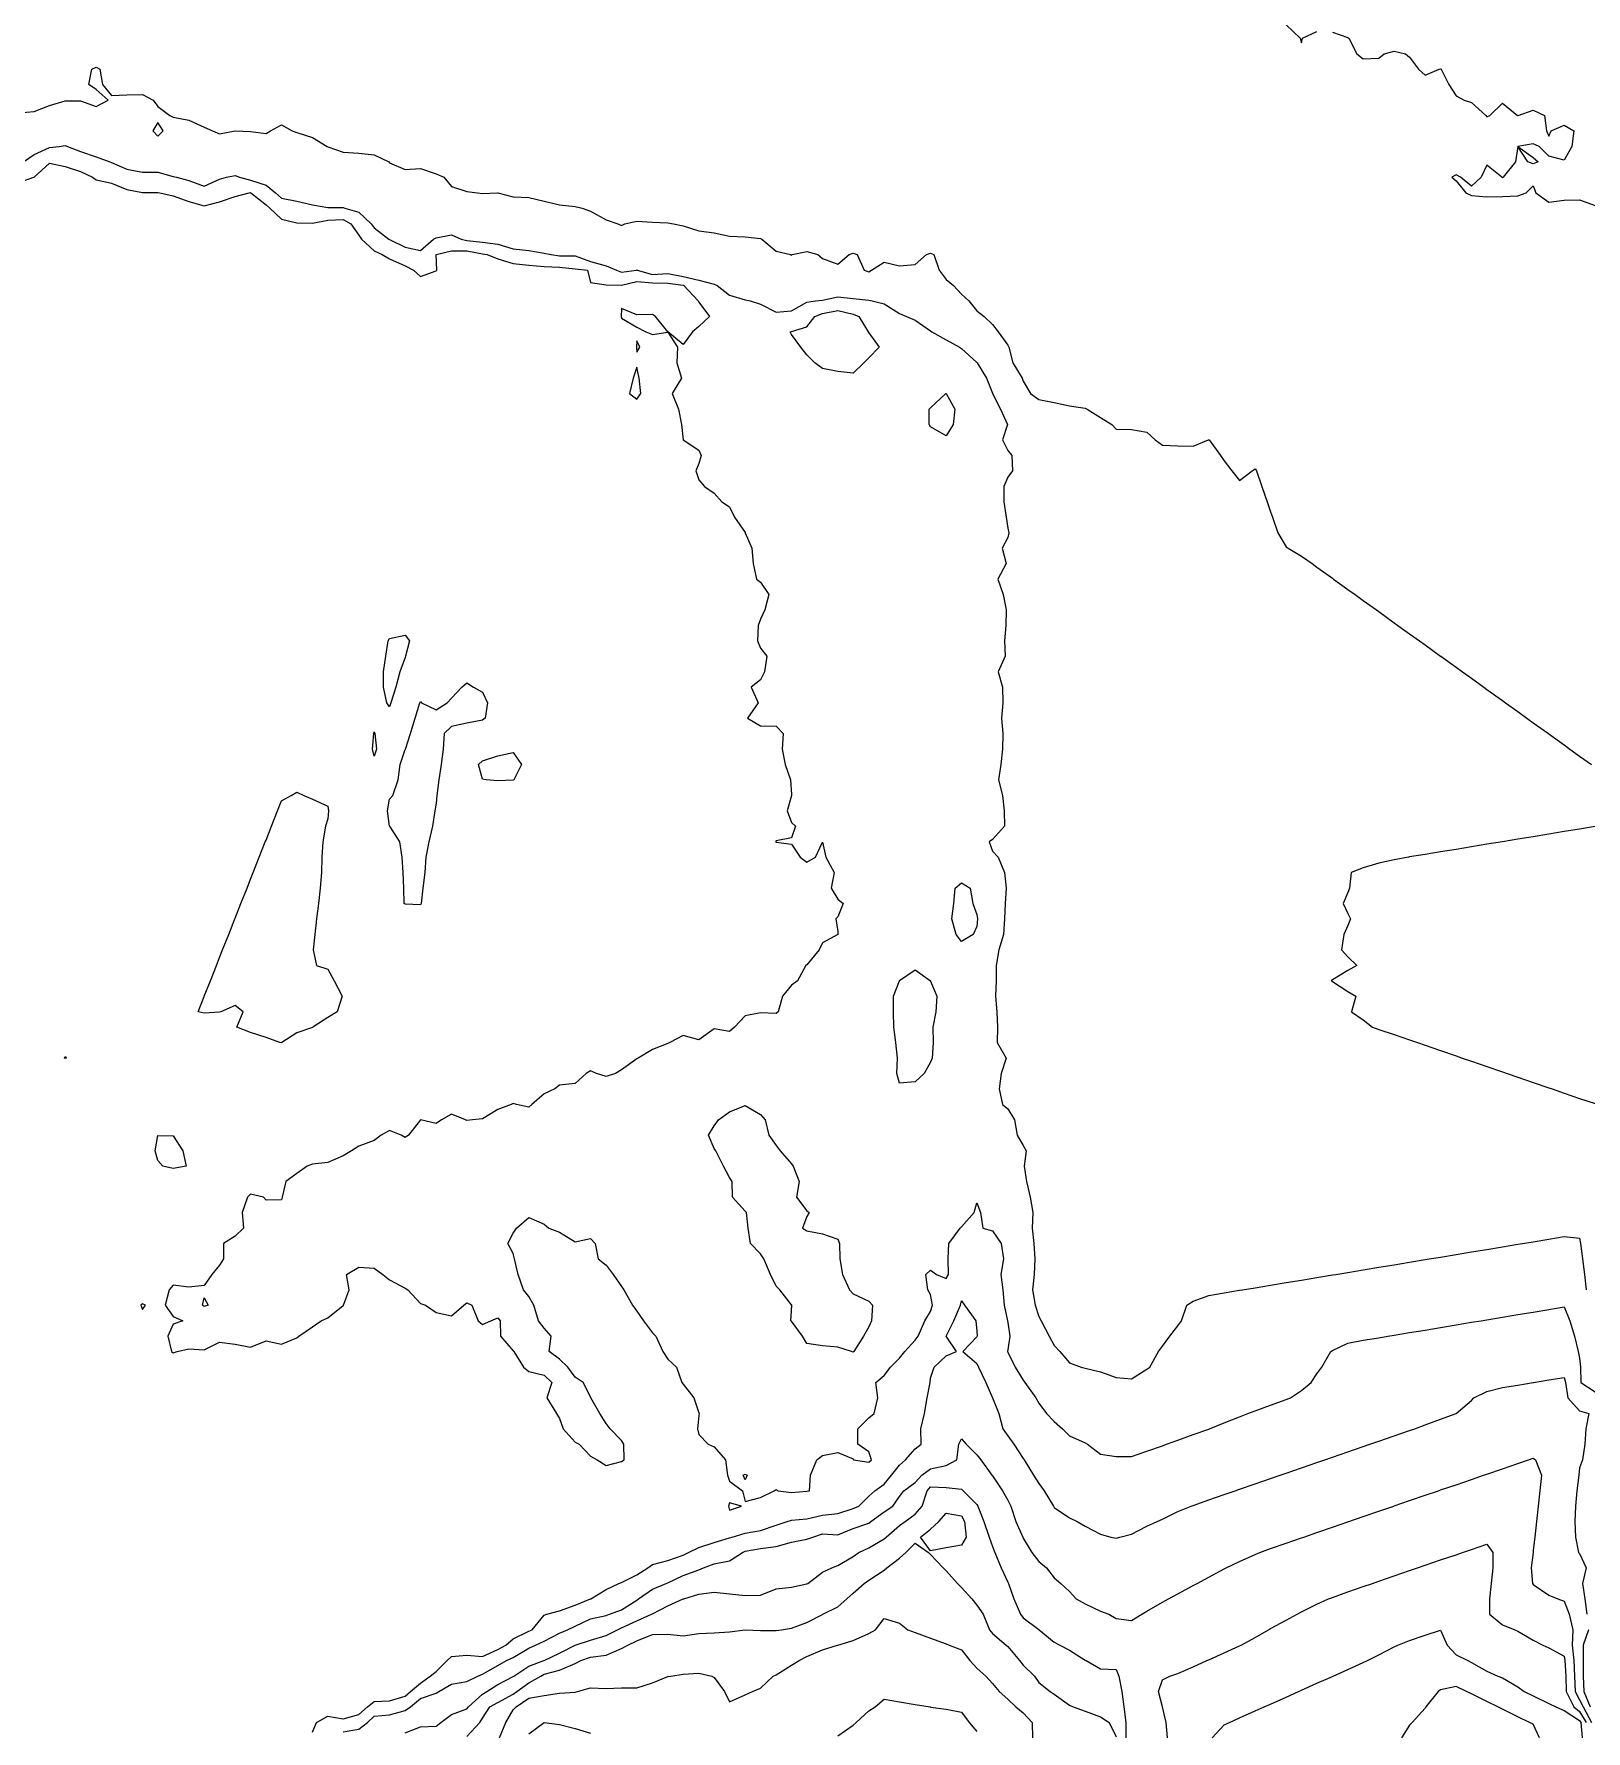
# Model space of a CAD drawing. Header units: metres. Extents: x 2681030 to 2681330, y 1246000 to 1246290.
# Drawn here: x 2681078.7 to 2681129, y 1246109 to 1246163.9 of the extents above; entities that cross this region are included whole.
import ezdxf

# ---------------------------------------------------------------- set-up
doc = ezdxf.new("R2010")
doc.units = ezdxf.units.M
doc.layers.add('BASIS_HOEHENLINIEN', color=8, linetype='Continuous')

msp = doc.modelspace()

# ---------------------------------------------------------------- linework, layer by layer
at = {"layer": 'BASIS_HOEHENLINIEN'}
for points, elevation in [([(2681119.25, 1246164.189), (2681119.708, 1246163.75), (2681119.75, 1246163.601), (2681119.786, 1246163.75), (2681120.25, 1246163.966)], 430), ([(2681120.75, 1246163.95), (2681121.25, 1246163.779), (2681121.284, 1246163.75), (2681121.543, 1246163.25), (2681121.75, 1246163.081), (2681122.25, 1246163.109), (2681122.422, 1246163.25), (2681122.75, 1246163.337), (2681123.116, 1246163.25), (2681123.25, 1246163.134), (2681123.537, 1246162.75), (2681123.75, 1246162.559), (2681124.202, 1246162.75), (2681124.25, 1246162.766), (2681124.275, 1246162.75), (2681124.516, 1246162.25), (2681124.75, 1246161.887), (2681125.01, 1246161.75), (2681125.25, 1246161.668), (2681125.713, 1246161.25), (2681125.75, 1246161.212), (2681125.839, 1246161.25), (2681126.25, 1246161.653), (2681126.738, 1246161.25), (2681126.75, 1246161.242), (2681126.756, 1246161.25), (2681127.25, 1246161.418), (2681127.612, 1246161.25), (2681127.678, 1246160.75), (2681127.75, 1246160.586), (2681127.826, 1246160.75), (2681128.25, 1246160.94), (2681128.557, 1246160.75), (2681128.5, 1246160.25), (2681128.25, 1246159.808), (2681127.75, 1246159.933), (2681127.441, 1246160.25), (2681127.25, 1246160.338), (2681126.75, 1246160.25), (2681127.25, 1246159.896), (2681127.404, 1246159.75), (2681127.25, 1246159.686), (2681127.071, 1246159.75), (2681126.75, 1246160.25), (2681126.675, 1246159.75), (2681126.276, 1246159.25), (2681126.25, 1246159.234), (2681126.23, 1246159.25), (2681125.75, 1246159.641), (2681125.566, 1246159.25), (2681125.25, 1246158.969), (2681124.893, 1246159.25), (2681124.75, 1246159.327), (2681124.618, 1246159.25), (2681124.75, 1246159.132), (2681125.063, 1246158.75), (2681125.25, 1246158.664), (2681125.75, 1246158.623), (2681126.25, 1246158.626), (2681126.75, 1246158.654), (2681127.025, 1246158.75), (2681127.25, 1246158.975), (2681127.332, 1246158.75), (2681127.75, 1246158.445), (2681128.25, 1246158.507), (2681128.75, 1246158.524), (2681129.25, 1246158.337)], 430), ([(2681078.25, 1246161.339), (2681078.75, 1246161.376), (2681079.25, 1246161.578), (2681079.75, 1246161.729), (2681080.25, 1246161.725), (2681080.75, 1246161.546), (2681081.142, 1246161.75), (2681080.75, 1246162.09), (2681080.521, 1246162.25), (2681080.616, 1246162.75), (2681080.75, 1246162.82), (2681080.875, 1246162.75), (2681080.958, 1246162.25), (2681081.25, 1246161.897), (2681081.75, 1246161.916), (2681082.25, 1246161.935), (2681082.6, 1246161.75), (2681082.75, 1246161.545), (2681083.137, 1246161.25), (2681083.25, 1246161.192), (2681083.75, 1246161.103), (2681084.25, 1246160.872), (2681084.519, 1246160.75), (2681084.75, 1246160.66), (2681085.248, 1246160.75), (2681085.25, 1246160.75), (2681085.257, 1246160.75), (2681085.75, 1246160.736), (2681086.25, 1246160.67), (2681086.399, 1246160.75), (2681086.75, 1246160.953), (2681087.101, 1246160.75), (2681087.25, 1246160.703), (2681087.75, 1246160.541), (2681088.224, 1246160.25), (2681088.25, 1246160.236), (2681088.75, 1246160.069), (2681089.25, 1246160.034), (2681089.75, 1246159.976), (2681090.222, 1246159.75), (2681090.25, 1246159.721), (2681090.75, 1246159.498), (2681091.25, 1246159.541), (2681091.75, 1246159.368), (2681092.001, 1246159.25), (2681092.25, 1246158.955), (2681092.75, 1246158.788), (2681093.097, 1246158.75), (2681093.25, 1246158.728), (2681093.734, 1246158.75), (2681093.75, 1246158.75), (2681093.752, 1246158.75), (2681094.25, 1246158.621), (2681094.75, 1246158.595), (2681095.25, 1246158.482), (2681095.75, 1246158.356), (2681096.25, 1246158.302), (2681096.474, 1246158.25), (2681096.75, 1246158.159), (2681097.25, 1246157.871), (2681097.629, 1246157.75), (2681097.75, 1246157.692), (2681097.861, 1246157.75), (2681098.25, 1246157.827), (2681098.75, 1246157.803), (2681099.25, 1246157.78), (2681099.436, 1246157.75), (2681099.75, 1246157.685), (2681100.25, 1246157.514), (2681100.75, 1246157.455), (2681101.25, 1246157.346), (2681101.75, 1246157.326), (2681102.25, 1246157.269), (2681102.293, 1246157.25), (2681102.75, 1246156.864), (2681103.224, 1246156.75), (2681103.25, 1246156.728), (2681103.276, 1246156.75), (2681103.75, 1246156.85), (2681104.1, 1246156.75), (2681104.25, 1246156.618), (2681104.75, 1246156.436), (2681105.12, 1246156.75), (2681105.25, 1246156.796), (2681105.372, 1246156.75), (2681105.604, 1246156.25), (2681105.75, 1246156.192), (2681105.834, 1246156.25), (2681106.25, 1246156.501), (2681106.75, 1246156.385), (2681107.25, 1246156.432), (2681107.614, 1246156.75), (2681107.75, 1246156.795), (2681107.86, 1246156.75), (2681108.033, 1246156.25), (2681108.25, 1246155.948), (2681108.49, 1246155.75), (2681108.75, 1246155.473), (2681108.983, 1246155.25), (2681109.25, 1246154.928), (2681109.48, 1246154.75), (2681109.75, 1246154.487), (2681109.935, 1246154.25), (2681110.25, 1246153.823), (2681110.285, 1246153.75), (2681110.41, 1246153.25), (2681110.713, 1246152.75), (2681110.75, 1246152.65), (2681110.985, 1246152.25), (2681111.25, 1246152.065), (2681111.75, 1246151.96), (2681112.25, 1246151.855), (2681112.75, 1246151.785), (2681112.821, 1246151.75), (2681113.25, 1246151.473), (2681113.61, 1246151.25), (2681113.75, 1246151.103), (2681114.25, 1246151.086), (2681114.75, 1246151.003), (2681115.014, 1246150.75), (2681115.25, 1246150.583), (2681115.75, 1246150.564), (2681116.25, 1246150.555), (2681116.741, 1246150.75), (2681116.75, 1246150.753), (2681116.76, 1246150.75), (2681117.126, 1246150.25), (2681117.25, 1246150.081), (2681117.492, 1246149.75), (2681117.75, 1246149.444), (2681118.153, 1246149.75), (2681118.25, 1246149.814), (2681118.29, 1246149.75), (2681118.464, 1246149.25), (2681118.638, 1246148.75), (2681118.75, 1246148.43), (2681118.813, 1246148.25), (2681118.987, 1246147.75), (2681119.25, 1246147.292), (2681119.323, 1246147.25), (2681119.75, 1246146.996), (2681120.091, 1246146.75), (2681120.25, 1246146.636), (2681120.75, 1246146.277), (2681120.787, 1246146.25), (2681121.25, 1246145.917), (2681121.482, 1246145.75), (2681121.75, 1246145.557), (2681122.177, 1246145.25), (2681122.25, 1246145.198), (2681122.75, 1246144.838), (2681122.873, 1246144.75), (2681123.25, 1246144.479), (2681123.568, 1246144.25), (2681123.75, 1246144.119), (2681124.25, 1246143.759), (2681124.263, 1246143.75), (2681124.75, 1246143.4), (2681124.959, 1246143.25), (2681125.25, 1246143.041), (2681125.654, 1246142.75), (2681125.75, 1246142.681), (2681126.25, 1246142.321), (2681126.349, 1246142.25), (2681126.75, 1246141.962), (2681127.045, 1246141.75), (2681127.25, 1246141.602), (2681127.74, 1246141.25), (2681127.75, 1246141.243), (2681128.25, 1246140.883), (2681128.435, 1246140.75), (2681128.75, 1246140.523), (2681129.131, 1246140.25)], 430.5), ([(2681082.75, 1246160.586), (2681082.926, 1246160.75), (2681082.75, 1246161.022), (2681082.586, 1246160.75), (2681082.75, 1246160.586)], 430.5), ([(2681078.407, 1246159.75), (2681078.75, 1246159.99), (2681079.25, 1246160.214), (2681079.557, 1246160.25), (2681079.75, 1246160.275), (2681079.832, 1246160.25), (2681080.25, 1246160.09), (2681080.75, 1246159.911), (2681081.202, 1246159.75), (2681081.25, 1246159.735), (2681081.75, 1246159.51), (2681082.25, 1246159.418), (2681082.75, 1246159.417), (2681083.25, 1246159.274), (2681083.354, 1246159.25), (2681083.75, 1246159.15), (2681084.25, 1246158.969), (2681084.75, 1246159.193), (2681084.976, 1246159.25), (2681085.25, 1246159.31), (2681085.396, 1246159.25), (2681085.75, 1246159.155), (2681086.25, 1246159), (2681086.56, 1246158.75), (2681086.75, 1246158.58), (2681087.25, 1246158.474), (2681087.75, 1246158.356), (2681088.25, 1246158.279), (2681088.75, 1246158.271), (2681088.799, 1246158.25), (2681089.25, 1246158.123), (2681089.65, 1246157.75), (2681089.75, 1246157.618), (2681090.22, 1246157.25), (2681090.25, 1246157.235), (2681090.75, 1246156.986), (2681091.25, 1246156.879), (2681091.668, 1246157.25), (2681091.75, 1246157.296), (2681092.25, 1246157.384), (2681092.562, 1246157.25), (2681092.75, 1246157.201), (2681093.25, 1246157.151), (2681093.75, 1246157.088), (2681094.25, 1246156.937), (2681094.75, 1246156.877), (2681095.25, 1246156.798), (2681095.478, 1246156.75), (2681095.75, 1246156.713), (2681096.25, 1246156.71), (2681096.75, 1246156.528), (2681097.25, 1246156.387), (2681097.587, 1246156.25), (2681097.75, 1246156.181), (2681098.234, 1246156.25), (2681098.25, 1246156.253), (2681098.255, 1246156.25), (2681098.75, 1246156.104), (2681099.25, 1246156.138), (2681099.75, 1246156.044), (2681100.25, 1246155.917), (2681100.75, 1246155.796), (2681100.843, 1246155.75), (2681101.25, 1246155.433), (2681101.75, 1246155.284), (2681101.909, 1246155.25), (2681102.25, 1246155.15), (2681102.75, 1246154.883), (2681103.25, 1246154.926), (2681103.75, 1246155.21), (2681104.031, 1246155.25), (2681104.25, 1246155.279), (2681104.75, 1246155.383), (2681105.25, 1246155.326), (2681105.75, 1246155.272), (2681105.859, 1246155.25), (2681106.25, 1246155.153), (2681106.75, 1246154.841), (2681106.972, 1246154.75), (2681107.25, 1246154.631), (2681107.75, 1246154.279), (2681107.796, 1246154.25), (2681108.25, 1246153.993), (2681108.683, 1246153.75), (2681108.75, 1246153.712), (2681109.25, 1246153.259), (2681109.258, 1246153.25), (2681109.563, 1246152.75), (2681109.75, 1246152.265), (2681109.755, 1246152.25), (2681110.014, 1246151.75), (2681110.236, 1246151.25), (2681110.081, 1246150.75), (2681110.25, 1246150.411), (2681110.382, 1246150.25), (2681110.403, 1246149.75), (2681110.25, 1246149.543), (2681110.124, 1246149.25), (2681110.122, 1246148.75), (2681110.191, 1246148.25), (2681110.25, 1246147.896), (2681110.278, 1246147.75), (2681110.25, 1246147.59), (2681110.066, 1246147.25), (2681110.192, 1246146.75), (2681109.929, 1246146.25), (2681110.095, 1246145.75), (2681110.192, 1246145.25), (2681110.183, 1246144.75), (2681110.142, 1246144.25), (2681110.159, 1246143.75), (2681109.933, 1246143.25), (2681110.076, 1246142.75), (2681110.089, 1246142.25), (2681110.04, 1246141.75), (2681110.087, 1246141.25), (2681110.077, 1246140.75), (2681110.028, 1246140.25), (2681109.943, 1246139.75), (2681110.08, 1246139.25), (2681110.133, 1246138.75), (2681110.146, 1246138.25), (2681109.75, 1246137.822), (2681109.644, 1246137.75), (2681109.75, 1246137.44), (2681109.938, 1246137.25), (2681110.142, 1246136.75), (2681110.191, 1246136.25), (2681110.168, 1246135.75), (2681110.145, 1246135.25), (2681110.114, 1246134.75), (2681109.962, 1246134.25), (2681109.876, 1246133.75), (2681109.877, 1246133.25), (2681109.848, 1246132.75), (2681109.898, 1246132.25), (2681109.911, 1246131.75), (2681109.901, 1246131.25), (2681110.198, 1246130.75), (2681110.035, 1246130.25), (2681109.973, 1246129.75), (2681110.081, 1246129.25), (2681110.25, 1246129.104), (2681110.461, 1246128.75), (2681110.553, 1246128.25), (2681110.75, 1246127.925), (2681110.845, 1246127.75), (2681110.781, 1246127.25), (2681110.858, 1246126.75), (2681110.968, 1246126.25), (2681111.054, 1246125.75), (2681111.037, 1246125.25), (2681111.094, 1246124.75), (2681111.125, 1246124.25), (2681111.099, 1246123.75), (2681111.052, 1246123.25), (2681111.134, 1246122.75), (2681111.25, 1246122.384), (2681111.33, 1246122.25), (2681111.587, 1246121.75), (2681111.75, 1246121.446), (2681111.929, 1246121.25), (2681112.25, 1246120.886), (2681112.628, 1246120.75), (2681112.75, 1246120.711), (2681113.25, 1246120.597), (2681113.75, 1246120.409), (2681114.25, 1246120.368), (2681114.75, 1246120.681), (2681114.846, 1246120.75), (2681115.126, 1246121.25), (2681115.25, 1246121.424), (2681115.49, 1246121.75), (2681115.75, 1246122.086), (2681115.869, 1246122.25), (2681116.043, 1246122.75), (2681116.25, 1246122.886), (2681116.75, 1246123.07), (2681117.25, 1246123.152), (2681117.75, 1246123.235), (2681117.84, 1246123.25), (2681118.25, 1246123.318), (2681118.75, 1246123.401), (2681119.25, 1246123.483), (2681119.75, 1246123.566), (2681120.25, 1246123.649), (2681120.75, 1246123.732), (2681120.861, 1246123.75), (2681121.25, 1246123.814), (2681121.75, 1246123.897), (2681122.25, 1246123.98), (2681122.75, 1246124.063), (2681123.25, 1246124.145), (2681123.75, 1246124.228), (2681123.882, 1246124.25), (2681124.25, 1246124.311), (2681124.75, 1246124.394), (2681125.25, 1246124.476), (2681125.75, 1246124.559), (2681126.25, 1246124.642), (2681126.75, 1246124.725), (2681126.903, 1246124.75), (2681127.25, 1246124.807), (2681127.75, 1246124.89), (2681128.25, 1246124.973), (2681128.75, 1246124.926), (2681128.78, 1246124.75), (2681128.844, 1246124.25), (2681128.905, 1246123.75), (2681128.961, 1246123.25)], 431), ([(2681078.25, 1246159.081), (2681078.743, 1246159.25), (2681078.75, 1246159.252), (2681079.25, 1246159.709), (2681079.75, 1246159.598), (2681080.25, 1246159.435), (2681080.64, 1246159.25), (2681080.75, 1246159.172), (2681081.25, 1246159.064), (2681081.75, 1246158.851), (2681082.25, 1246158.758), (2681082.75, 1246158.764), (2681082.818, 1246158.75), (2681083.25, 1246158.649), (2681083.75, 1246158.464), (2681084.25, 1246158.324), (2681084.75, 1246158.452), (2681085.25, 1246158.632), (2681085.707, 1246158.75), (2681085.75, 1246158.756), (2681085.763, 1246158.75), (2681086.25, 1246158.362), (2681086.375, 1246158.25), (2681086.75, 1246157.899), (2681087.25, 1246157.782), (2681087.75, 1246157.766), (2681088.25, 1246157.866), (2681088.75, 1246157.887), (2681088.99, 1246157.75), (2681089.25, 1246157.374), (2681089.343, 1246157.25), (2681089.75, 1246156.872), (2681090.012, 1246156.75), (2681090.25, 1246156.616), (2681090.75, 1246156.388), (2681091.027, 1246156.25), (2681091.25, 1246156.042), (2681091.75, 1246156.227), (2681091.772, 1246156.25), (2681091.755, 1246156.75), (2681092.25, 1246156.873), (2681092.75, 1246156.876), (2681093.25, 1246156.773), (2681093.408, 1246156.75), (2681093.75, 1246156.615), (2681094.25, 1246156.466), (2681094.75, 1246156.411), (2681095.25, 1246156.366), (2681095.75, 1246156.344), (2681096.25, 1246156.291), (2681096.656, 1246156.25), (2681096.75, 1246155.844), (2681097.25, 1246155.767), (2681097.75, 1246155.755), (2681098.25, 1246155.875), (2681098.75, 1246155.837), (2681099.25, 1246155.822), (2681099.75, 1246155.758), (2681099.771, 1246155.75), (2681100.229, 1246155.25), (2681100.25, 1246155.206), (2681100.597, 1246154.75), (2681100.25, 1246154.423), (2681100.053, 1246154.25), (2681099.75, 1246153.839), (2681099.252, 1246154.25), (2681099.25, 1246154.252), (2681098.847, 1246154.75), (2681098.75, 1246154.806), (2681098.25, 1246154.804), (2681097.75, 1246155.007), (2681097.735, 1246154.75), (2681097.75, 1246154.688), (2681098.25, 1246154.4), (2681098.538, 1246154.25), (2681098.75, 1246154.161), (2681099.25, 1246154.244), (2681099.567, 1246153.75), (2681099.545, 1246153.25), (2681099.693, 1246152.75), (2681099.389, 1246152.25), (2681099.591, 1246151.75), (2681099.697, 1246151.25), (2681099.75, 1246150.75), (2681099.75, 1246150.75), (2681100.25, 1246150.425), (2681100.329, 1246150.25), (2681100.25, 1246149.99), (2681100.161, 1246149.75), (2681100.25, 1246149.466), (2681100.435, 1246149.25), (2681100.75, 1246149.033), (2681101.002, 1246148.75), (2681101.25, 1246148.583), (2681101.41, 1246148.25), (2681101.75, 1246147.758), (2681101.757, 1246147.75), (2681101.97, 1246147.25), (2681102.015, 1246146.75), (2681102.118, 1246146.25), (2681102.25, 1246146.146), (2681102.513, 1246145.75), (2681102.385, 1246145.25), (2681102.25, 1246144.952), (2681102.168, 1246144.75), (2681102.146, 1246144.25), (2681102.25, 1246144.019), (2681102.458, 1246143.75), (2681102.38, 1246143.25), (2681102.25, 1246142.994), (2681101.949, 1246142.75), (2681102.168, 1246142.25), (2681101.826, 1246141.75), (2681102.25, 1246141.496), (2681102.75, 1246141.487), (2681102.982, 1246141.25), (2681102.951, 1246140.75), (2681103.048, 1246140.25), (2681103.224, 1246139.75), (2681103.25, 1246139.275), (2681103.253, 1246139.25), (2681103.25, 1246139.244), (2681103.114, 1246138.75), (2681103.25, 1246138.371), (2681103.382, 1246138.25), (2681103.25, 1246137.881), (2681102.75, 1246137.784), (2681102.732, 1246137.75), (2681102.75, 1246137.731), (2681103.25, 1246137.666), (2681103.532, 1246137.25), (2681103.75, 1246137.087), (2681104.028, 1246137.25), (2681104.25, 1246137.737), (2681104.357, 1246137.25), (2681104.633, 1246136.75), (2681104.534, 1246136.25), (2681104.75, 1246135.888), (2681104.926, 1246135.75), (2681104.75, 1246135.321), (2681104.69, 1246135.25), (2681104.75, 1246134.843), (2681104.755, 1246134.75), (2681104.75, 1246134.747), (2681104.25, 1246134.475), (2681104.147, 1246134.25), (2681103.75, 1246133.771), (2681103.714, 1246133.75), (2681103.447, 1246133.25), (2681103.25, 1246133.112), (2681102.956, 1246132.75), (2681102.816, 1246132.25), (2681102.75, 1246132.191), (2681102.25, 1246132.209), (2681101.75, 1246132.112), (2681101.407, 1246131.75), (2681101.25, 1246131.604), (2681100.75, 1246131.698), (2681100.25, 1246131.335), (2681099.75, 1246131.478), (2681099.314, 1246131.25), (2681099.25, 1246131.218), (2681098.75, 1246131.023), (2681098.291, 1246130.75), (2681098.25, 1246130.725), (2681097.75, 1246130.365), (2681097.558, 1246130.25), (2681097.25, 1246130.158), (2681096.937, 1246130.25), (2681096.75, 1246130.34), (2681096.604, 1246130.25), (2681096.25, 1246129.927), (2681095.75, 1246129.872), (2681095.594, 1246129.75), (2681095.25, 1246129.591), (2681094.853, 1246129.25), (2681094.75, 1246129.158), (2681094.35, 1246129.25), (2681094.25, 1246129.282), (2681094.185, 1246129.25), (2681093.75, 1246129.089), (2681093.25, 1246128.781), (2681092.929, 1246128.75), (2681092.75, 1246128.726), (2681092.704, 1246128.75), (2681092.25, 1246128.938), (2681091.933, 1246128.75), (2681091.75, 1246128.636), (2681091.25, 1246128.747), (2681090.86, 1246128.25), (2681090.75, 1246128.18), (2681090.618, 1246128.25), (2681090.25, 1246128.409), (2681089.974, 1246128.25), (2681089.75, 1246128.086), (2681089.25, 1246127.897), (2681089.013, 1246127.75), (2681088.75, 1246127.588), (2681088.25, 1246127.371), (2681087.75, 1246127.314), (2681087.584, 1246127.25), (2681087.25, 1246127.011), (2681086.894, 1246126.75), (2681086.774, 1246126.25), (2681086.75, 1246126.163), (2681086.25, 1246126.155), (2681086.164, 1246126.25), (2681085.75, 1246126.346), (2681085.648, 1246126.25), (2681085.482, 1246125.75), (2681085.524, 1246125.25), (2681085.25, 1246124.982), (2681084.875, 1246124.75), (2681084.875, 1246124.25), (2681084.75, 1246124.05), (2681084.501, 1246123.75), (2681084.25, 1246123.391), (2681083.75, 1246123.333), (2681083.25, 1246123.396), (2681083.115, 1246123.25), (2681082.99, 1246122.75), (2681083.25, 1246122.383), (2681083.561, 1246122.25), (2681083.25, 1246122.14), (2681083.072, 1246121.75), (2681083.195, 1246121.25), (2681083.25, 1246121.215), (2681083.381, 1246121.25), (2681083.75, 1246121.341), (2681084.25, 1246121.312), (2681084.75, 1246121.553), (2681085.25, 1246121.496), (2681085.75, 1246121.389), (2681086.25, 1246121.6), (2681086.75, 1246121.492), (2681087.25, 1246121.697), (2681087.31, 1246121.75), (2681087.75, 1246122.048), (2681088.033, 1246122.25), (2681088.25, 1246122.348), (2681088.75, 1246122.744), (2681088.759, 1246122.75), (2681088.939, 1246123.25), (2681088.851, 1246123.75), (2681089.25, 1246123.988), (2681089.75, 1246123.953), (2681090.032, 1246123.75), (2681090.25, 1246123.57), (2681090.75, 1246123.303), (2681090.839, 1246123.25), (2681091.25, 1246122.805), (2681091.41, 1246122.75), (2681091.75, 1246122.511), (2681092.25, 1246122.403), (2681092.645, 1246122.75), (2681092.75, 1246122.829), (2681092.912, 1246122.75), (2681093.117, 1246122.25), (2681093.25, 1246122.129), (2681093.525, 1246122.25), (2681093.75, 1246122.339), (2681093.829, 1246122.25), (2681093.837, 1246121.75), (2681094.25, 1246121.278), (2681094.265, 1246121.25), (2681094.579, 1246120.75), (2681094.75, 1246120.603), (2681095.25, 1246120.484), (2681095.494, 1246120.25), (2681095.337, 1246119.75), (2681095.643, 1246119.25), (2681095.75, 1246119.091), (2681095.862, 1246118.75), (2681096.25, 1246118.318), (2681096.38, 1246118.25), (2681096.75, 1246117.864), (2681096.965, 1246117.75), (2681097.25, 1246117.567), (2681097.75, 1246117.698), (2681097.837, 1246117.75), (2681097.822, 1246118.25), (2681097.75, 1246118.374), (2681097.381, 1246118.75), (2681097.25, 1246118.921), (2681097.045, 1246119.25), (2681096.762, 1246119.75), (2681096.75, 1246119.786), (2681096.515, 1246120.25), (2681096.25, 1246120.419), (2681096.011, 1246120.75), (2681095.75, 1246121.008), (2681095.414, 1246121.25), (2681095.479, 1246121.75), (2681095.25, 1246122.005), (2681095.062, 1246122.25), (2681094.914, 1246122.75), (2681094.75, 1246123.037), (2681094.583, 1246123.25), (2681094.405, 1246123.75), (2681094.289, 1246124.25), (2681094.25, 1246124.424), (2681094.074, 1246124.75), (2681094.25, 1246125.081), (2681094.359, 1246125.25), (2681094.75, 1246125.592), (2681095.25, 1246125.375), (2681095.405, 1246125.25), (2681095.75, 1246125.114), (2681096.25, 1246124.805), (2681096.75, 1246124.906), (2681096.898, 1246124.75), (2681097, 1246124.25), (2681097.25, 1246124.051), (2681097.482, 1246123.75), (2681097.75, 1246123.358), (2681097.832, 1246123.25), (2681098.103, 1246122.75), (2681098.25, 1246122.554), (2681098.459, 1246122.25), (2681098.75, 1246121.859), (2681098.867, 1246121.75), (2681099.086, 1246121.25), (2681099.25, 1246121.011), (2681099.529, 1246120.75), (2681099.698, 1246120.25), (2681099.75, 1246120.194), (2681100.086, 1246119.75), (2681100.25, 1246119.265), (2681100.261, 1246119.25), (2681100.25, 1246119.178), (2681100.21, 1246118.75), (2681100.25, 1246118.565), (2681100.552, 1246118.25), (2681100.75, 1246118.164), (2681101.12, 1246117.75), (2681101.185, 1246117.25), (2681101.25, 1246117.056), (2681101.669, 1246116.75), (2681101.75, 1246116.404), (2681102.25, 1246116.526), (2681102.695, 1246116.75), (2681102.75, 1246116.792), (2681102.825, 1246116.75), (2681103.25, 1246116.688), (2681103.75, 1246116.738), (2681103.83, 1246116.75), (2681103.865, 1246117.25), (2681104.068, 1246117.75), (2681104.25, 1246117.892), (2681104.75, 1246117.985), (2681105.25, 1246117.777), (2681105.261, 1246117.75), (2681105.75, 1246117.671), (2681105.841, 1246117.75), (2681105.75, 1246118.007), (2681105.397, 1246118.25), (2681105.395, 1246118.75), (2681105.75, 1246119.11), (2681105.929, 1246119.25), (2681106.042, 1246119.75), (2681105.975, 1246120.25), (2681106.25, 1246120.478), (2681106.45, 1246120.75), (2681106.75, 1246121.038), (2681106.919, 1246121.25), (2681107.25, 1246121.621), (2681107.344, 1246121.75), (2681107.568, 1246122.25), (2681107.75, 1246122.547), (2681107.818, 1246122.75), (2681107.75, 1246123.096), (2681107.667, 1246123.25), (2681107.596, 1246123.75), (2681107.75, 1246123.883), (2681107.941, 1246123.75), (2681108.25, 1246123.621), (2681108.327, 1246123.75), (2681108.319, 1246124.25), (2681108.345, 1246124.75), (2681108.713, 1246125.25), (2681108.75, 1246125.29), (2681109.165, 1246125.75), (2681109.25, 1246126.07), (2681109.371, 1246125.75), (2681109.438, 1246125.25), (2681109.75, 1246125.155), (2681110.034, 1246124.75), (2681110.112, 1246124.25), (2681110.028, 1246123.75), (2681110.083, 1246123.25), (2681110.135, 1246122.75), (2681110.242, 1246122.25), (2681110.25, 1246122.188), (2681110.31, 1246121.75), (2681110.25, 1246121.303), (2681110.242, 1246121.25), (2681110.25, 1246121.233), (2681110.492, 1246120.75), (2681110.75, 1246120.324), (2681110.8, 1246120.25), (2681111.151, 1246119.75), (2681111.25, 1246119.579), (2681111.498, 1246119.25), (2681111.75, 1246118.988), (2681112.021, 1246118.75), (2681112.25, 1246118.53), (2681112.75, 1246118.302), (2681112.827, 1246118.25), (2681113.25, 1246117.933), (2681113.75, 1246117.86), (2681114.25, 1246117.854), (2681114.75, 1246118.033), (2681115.25, 1246118.206), (2681115.379, 1246118.25), (2681115.75, 1246118.385), (2681116.25, 1246118.564), (2681116.75, 1246118.74), (2681116.778, 1246118.75), (2681117.25, 1246118.941), (2681117.75, 1246119.142), (2681118.019, 1246119.25), (2681118.25, 1246119.332), (2681118.75, 1246119.512), (2681119.25, 1246119.696), (2681119.396, 1246119.75), (2681119.75, 1246119.992), (2681120.064, 1246120.25), (2681120.25, 1246120.526), (2681120.408, 1246120.75), (2681120.704, 1246121.25), (2681120.75, 1246121.282), (2681121.25, 1246121.523), (2681121.75, 1246121.618), (2681122.25, 1246121.701), (2681122.546, 1246121.75), (2681122.75, 1246121.784), (2681123.25, 1246121.867), (2681123.75, 1246121.949), (2681124.25, 1246122.032), (2681124.75, 1246122.115), (2681125.25, 1246122.198), (2681125.567, 1246122.25), (2681125.75, 1246122.28), (2681126.25, 1246122.363), (2681126.75, 1246122.446), (2681127.25, 1246122.529), (2681127.75, 1246122.611), (2681128.25, 1246122.694), (2681128.433, 1246122.25), (2681128.585, 1246121.75), (2681128.706, 1246121.25), (2681128.75, 1246121.037), (2681128.778, 1246120.75), (2681128.79, 1246120.25), (2681129.25, 1246119.948)], 431.5), ([(2681105.591, 1246153.25), (2681105.25, 1246152.908), (2681104.75, 1246152.962), (2681104.25, 1246153.069), (2681104.011, 1246153.25), (2681103.75, 1246153.511), (2681103.553, 1246153.75), (2681103.25, 1246154.159), (2681103.212, 1246154.25), (2681103.25, 1246154.266), (2681103.75, 1246154.415), (2681104.004, 1246154.75), (2681104.25, 1246154.845), (2681104.75, 1246154.943), (2681105.25, 1246154.825), (2681105.43, 1246154.75), (2681105.731, 1246154.25), (2681105.75, 1246154.213), (2681106.089, 1246153.75), (2681105.75, 1246153.41), (2681105.591, 1246153.25)], 431.5), ([(2681098.25, 1246153.588), (2681098.339, 1246153.75), (2681098.25, 1246153.964), (2681098.234, 1246153.75), (2681098.25, 1246153.588)], 431.5), ([(2681098.25, 1246152.071), (2681098.378, 1246152.25), (2681098.326, 1246152.75), (2681098.25, 1246153.109), (2681098.129, 1246152.75), (2681098.009, 1246152.25), (2681098.25, 1246152.071)], 431.5), ([(2681108.482, 1246151.25), (2681108.25, 1246150.885), (2681107.75, 1246151.177), (2681107.704, 1246151.25), (2681107.704, 1246151.75), (2681107.75, 1246151.792), (2681108.247, 1246152.25), (2681108.25, 1246152.252), (2681108.252, 1246152.25), (2681108.54, 1246151.75), (2681108.482, 1246151.25)], 431.5), ([(2681090.292, 1246142.25), (2681090.25, 1246142.114), (2681090.161, 1246142.25), (2681090.051, 1246142.75), (2681090.049, 1246143.25), (2681090.126, 1246143.75), (2681090.203, 1246144.25), (2681090.25, 1246144.325), (2681090.75, 1246144.43), (2681090.892, 1246144.25), (2681090.762, 1246143.75), (2681090.75, 1246143.712), (2681090.576, 1246143.25), (2681090.449, 1246142.75), (2681090.292, 1246142.25)], 432), ([(2681091.267, 1246135.75), (2681091.25, 1246135.709), (2681090.75, 1246135.728), (2681090.722, 1246135.75), (2681090.705, 1246136.25), (2681090.688, 1246136.75), (2681090.659, 1246137.25), (2681090.575, 1246137.75), (2681090.26, 1246138.25), (2681090.25, 1246138.256), (2681090.176, 1246138.75), (2681090.25, 1246139.124), (2681090.349, 1246139.25), (2681090.526, 1246139.75), (2681090.593, 1246140.25), (2681090.75, 1246140.736), (2681090.759, 1246140.75), (2681090.93, 1246141.25), (2681091.077, 1246141.75), (2681091.232, 1246142.25), (2681091.25, 1246142.284), (2681091.279, 1246142.25), (2681091.75, 1246142.022), (2681092.111, 1246142.25), (2681092.25, 1246142.392), (2681092.587, 1246142.75), (2681092.75, 1246142.888), (2681092.963, 1246142.75), (2681093.25, 1246142.59), (2681093.421, 1246142.25), (2681093.345, 1246141.75), (2681093.25, 1246141.686), (2681092.75, 1246141.591), (2681092.25, 1246141.478), (2681092.015, 1246141.25), (2681091.981, 1246140.75), (2681091.915, 1246140.25), (2681091.845, 1246139.75), (2681091.779, 1246139.25), (2681091.75, 1246139.002), (2681091.708, 1246138.75), (2681091.641, 1246138.25), (2681091.522, 1246137.75), (2681091.422, 1246137.25), (2681091.385, 1246136.75), (2681091.327, 1246136.25), (2681091.267, 1246135.75)], 432), ([(2681089.822, 1246140.75), (2681089.75, 1246140.519), (2681089.693, 1246140.75), (2681089.742, 1246141.25), (2681089.75, 1246141.301), (2681089.769, 1246141.25), (2681089.822, 1246140.75)], 432), ([(2681094.269, 1246139.75), (2681094.25, 1246139.739), (2681093.75, 1246139.721), (2681093.37, 1246139.75), (2681093.25, 1246139.774), (2681093.129, 1246140.25), (2681093.25, 1246140.373), (2681093.75, 1246140.533), (2681094.25, 1246140.641), (2681094.521, 1246140.25), (2681094.269, 1246139.75)], 432), ([(2681086.762, 1246131.25), (2681086.75, 1246131.238), (2681086.693, 1246131.25), (2681086.25, 1246131.411), (2681085.75, 1246131.581), (2681085.311, 1246131.75), (2681085.514, 1246132.25), (2681085.25, 1246132.447), (2681084.79, 1246132.25), (2681084.75, 1246132.23), (2681084.25, 1246132.205), (2681084.056, 1246132.25), (2681084.25, 1246132.74), (2681084.254, 1246132.75), (2681084.451, 1246133.25), (2681084.648, 1246133.75), (2681084.75, 1246134.007), (2681084.846, 1246134.25), (2681085.044, 1246134.75), (2681085.241, 1246135.25), (2681085.25, 1246135.273), (2681085.439, 1246135.75), (2681085.636, 1246136.25), (2681085.75, 1246136.538), (2681085.834, 1246136.75), (2681086.031, 1246137.25), (2681086.228, 1246137.75), (2681086.25, 1246137.804), (2681086.426, 1246138.25), (2681086.624, 1246138.75), (2681086.75, 1246139.07), (2681087.064, 1246139.25), (2681087.25, 1246139.353), (2681087.477, 1246139.25), (2681087.75, 1246139.126), (2681088.25, 1246138.9), (2681088.267, 1246138.75), (2681088.25, 1246138.496), (2681088.179, 1246138.25), (2681088.086, 1246137.75), (2681088.055, 1246137.25), (2681088.04, 1246136.75), (2681088.003, 1246136.25), (2681087.946, 1246135.75), (2681087.888, 1246135.25), (2681087.83, 1246134.75), (2681087.773, 1246134.25), (2681087.883, 1246133.75), (2681088.25, 1246133.631), (2681088.459, 1246133.25), (2681088.711, 1246132.75), (2681088.555, 1246132.25), (2681088.25, 1246132.062), (2681087.763, 1246131.75), (2681087.75, 1246131.738), (2681087.25, 1246131.564), (2681086.762, 1246131.25)], 432), ([(2681129.25, 1246138.242), (2681128.75, 1246138.16), (2681128.25, 1246138.077), (2681127.75, 1246137.995), (2681127.25, 1246137.913), (2681126.75, 1246137.831), (2681126.258, 1246137.75), (2681126.25, 1246137.749), (2681125.75, 1246137.666), (2681125.25, 1246137.584), (2681124.75, 1246137.502), (2681124.25, 1246137.42), (2681123.75, 1246137.338), (2681123.25, 1246137.256), (2681123.216, 1246137.25), (2681122.75, 1246137.169), (2681122.25, 1246137.058), (2681121.75, 1246136.909), (2681121.361, 1246136.75), (2681121.309, 1246136.25), (2681121.25, 1246136.11), (2681121.095, 1246135.75), (2681121.25, 1246135.426), (2681121.34, 1246135.25), (2681121.25, 1246135.042), (2681121.125, 1246134.75), (2681121.043, 1246134.25), (2681121.25, 1246134.027), (2681121.537, 1246133.75), (2681121.25, 1246133.586), (2681120.75, 1246133.276), (2681120.71, 1246133.25), (2681120.75, 1246133.222), (2681121.25, 1246132.904), (2681121.505, 1246132.75), (2681121.365, 1246132.25), (2681121.75, 1246131.984), (2681122.045, 1246131.75), (2681122.25, 1246131.679), (2681122.75, 1246131.508), (2681123.25, 1246131.336), (2681123.5, 1246131.25), (2681123.75, 1246131.164), (2681124.25, 1246130.992), (2681124.75, 1246130.82), (2681124.954, 1246130.75), (2681125.25, 1246130.648), (2681125.75, 1246130.476), (2681126.25, 1246130.305), (2681126.409, 1246130.25), (2681126.75, 1246130.133), (2681127.25, 1246129.961), (2681127.75, 1246129.789), (2681127.864, 1246129.75), (2681128.25, 1246129.617), (2681128.75, 1246129.445), (2681129.25, 1246129.274)], 430.5), ([(2681109.128, 1246134.75), (2681108.75, 1246134.516), (2681108.577, 1246134.75), (2681108.436, 1246135.25), (2681108.498, 1246135.75), (2681108.544, 1246136.25), (2681108.75, 1246136.421), (2681109.027, 1246136.25), (2681109.115, 1246135.75), (2681109.25, 1246135.393), (2681109.266, 1246135.25), (2681109.25, 1246135.012), (2681109.128, 1246134.75)], 431.5), ([(2681107.542, 1246130.25), (2681107.25, 1246129.979), (2681106.75, 1246129.935), (2681106.657, 1246130.25), (2681106.683, 1246130.75), (2681106.627, 1246131.25), (2681106.567, 1246131.75), (2681106.552, 1246132.25), (2681106.546, 1246132.75), (2681106.741, 1246133.25), (2681106.75, 1246133.261), (2681107.25, 1246133.606), (2681107.745, 1246133.25), (2681107.75, 1246133.24), (2681107.952, 1246132.75), (2681107.918, 1246132.25), (2681107.827, 1246131.75), (2681107.836, 1246131.25), (2681107.799, 1246130.75), (2681107.75, 1246130.62), (2681107.542, 1246130.25)], 431.5), ([(2681079.787, 1246130.75), (2681079.75, 1246130.734), (2681079.732, 1246130.75), (2681079.75, 1246130.805), (2681079.787, 1246130.75)], 432), ([(2681105.271, 1246121.25), (2681105.25, 1246121.229), (2681105.196, 1246121.25), (2681104.75, 1246121.395), (2681104.25, 1246121.439), (2681103.75, 1246121.511), (2681103.61, 1246121.75), (2681103.25, 1246122.237), (2681103.234, 1246122.25), (2681103.25, 1246122.572), (2681103.263, 1246122.75), (2681103.25, 1246122.76), (2681102.869, 1246123.25), (2681102.75, 1246123.363), (2681102.576, 1246123.75), (2681102.354, 1246124.25), (2681102.25, 1246124.416), (2681101.922, 1246124.75), (2681101.852, 1246125.25), (2681101.795, 1246125.75), (2681101.75, 1246125.798), (2681101.344, 1246126.25), (2681101.335, 1246126.75), (2681101.25, 1246126.881), (2681101.056, 1246127.25), (2681100.803, 1246127.75), (2681100.75, 1246127.827), (2681100.566, 1246128.25), (2681100.75, 1246128.556), (2681100.89, 1246128.75), (2681101.25, 1246129.013), (2681101.75, 1246129.217), (2681102.25, 1246128.919), (2681102.404, 1246128.75), (2681102.517, 1246128.25), (2681102.75, 1246127.915), (2681102.882, 1246127.75), (2681103.25, 1246127.328), (2681103.307, 1246127.25), (2681103.495, 1246126.75), (2681103.411, 1246126.25), (2681103.75, 1246125.811), (2681103.826, 1246125.75), (2681103.75, 1246125.618), (2681103.61, 1246125.25), (2681103.75, 1246125.155), (2681104.25, 1246125.062), (2681104.75, 1246124.885), (2681104.806, 1246124.75), (2681104.817, 1246124.25), (2681104.904, 1246123.75), (2681105.124, 1246123.25), (2681105.25, 1246123.123), (2681105.75, 1246122.882), (2681105.872, 1246122.75), (2681105.837, 1246122.25), (2681105.75, 1246122.054), (2681105.577, 1246121.75), (2681105.271, 1246121.25)], 431.5), ([(2681083.67, 1246127.25), (2681083.25, 1246127.171), (2681082.911, 1246127.25), (2681082.75, 1246127.43), (2681082.665, 1246127.75), (2681082.75, 1246128.248), (2681083.25, 1246128.233), (2681083.557, 1246127.75), (2681083.67, 1246127.25)], 432), ([(2681084.382, 1246122.75), (2681084.25, 1246122.71), (2681084.19, 1246122.75), (2681084.25, 1246122.989), (2681084.382, 1246122.75)], 431.5), ([(2681082.25, 1246122.615), (2681082.349, 1246122.75), (2681082.25, 1246122.799), (2681082.199, 1246122.75), (2681082.25, 1246122.615)], 431.5), ([(2681087.75, 1246108.934), (2681087.885, 1246109.25), (2681088.25, 1246109.455), (2681088.75, 1246109.372), (2681089.25, 1246109.509), (2681089.533, 1246109.75), (2681089.75, 1246109.923), (2681090.25, 1246109.947), (2681090.75, 1246110.095), (2681090.925, 1246110.25), (2681091.25, 1246110.525), (2681091.56, 1246110.75), (2681091.75, 1246110.901), (2681092.111, 1246111.25), (2681092.25, 1246111.387), (2681092.75, 1246111.427), (2681093.25, 1246111.387), (2681093.75, 1246111.606), (2681094.008, 1246111.75), (2681094.25, 1246111.96), (2681094.75, 1246112.199), (2681094.857, 1246112.25), (2681095.25, 1246112.72), (2681095.333, 1246112.75), (2681095.75, 1246112.864), (2681096.25, 1246113.046), (2681096.75, 1246113.249), (2681096.754, 1246113.25), (2681097.25, 1246113.549), (2681097.663, 1246113.75), (2681097.75, 1246113.783), (2681098.25, 1246114.024), (2681098.601, 1246114.25), (2681098.75, 1246114.358), (2681099.25, 1246114.486), (2681099.75, 1246114.665), (2681099.922, 1246114.75), (2681100.25, 1246114.912), (2681100.75, 1246115.068), (2681101.25, 1246115.219), (2681101.33, 1246115.25), (2681101.75, 1246115.372), (2681102.25, 1246115.462), (2681102.75, 1246115.633), (2681103.114, 1246115.75), (2681103.25, 1246115.795), (2681103.75, 1246115.844), (2681104.25, 1246115.954), (2681104.75, 1246116.007), (2681105.25, 1246116.178), (2681105.429, 1246116.25), (2681105.75, 1246116.567), (2681105.952, 1246116.75), (2681106.25, 1246116.963), (2681106.487, 1246117.25), (2681106.75, 1246117.58), (2681106.944, 1246117.75), (2681107.25, 1246118.108), (2681107.451, 1246118.25), (2681107.438, 1246118.75), (2681107.551, 1246119.25), (2681107.638, 1246119.75), (2681107.732, 1246120.25), (2681107.75, 1246120.394), (2681107.871, 1246120.75), (2681108.25, 1246121.113), (2681108.588, 1246121.25), (2681108.254, 1246121.75), (2681108.502, 1246122.25), (2681108.714, 1246122.75), (2681108.75, 1246122.89), (2681108.851, 1246122.75), (2681109.22, 1246122.25), (2681109.25, 1246121.917), (2681109.256, 1246121.75), (2681109.25, 1246121.732), (2681108.798, 1246121.25), (2681109.25, 1246120.869), (2681109.306, 1246120.75), (2681109.54, 1246120.25), (2681109.75, 1246119.755), (2681109.752, 1246119.75), (2681109.954, 1246119.25), (2681110.084, 1246118.75), (2681110.25, 1246118.527), (2681110.445, 1246118.25), (2681110.75, 1246117.793), (2681110.78, 1246117.75), (2681111.085, 1246117.25), (2681111.25, 1246116.982), (2681111.423, 1246116.75), (2681111.728, 1246116.25), (2681111.75, 1246116.21), (2681112.25, 1246115.866), (2681112.495, 1246115.75), (2681112.75, 1246115.606), (2681113.25, 1246115.342), (2681113.584, 1246115.25), (2681113.75, 1246115.217), (2681113.876, 1246115.25), (2681114.25, 1246115.346), (2681114.75, 1246115.6), (2681115.081, 1246115.75), (2681115.25, 1246115.831), (2681115.75, 1246116.072), (2681116.183, 1246116.25), (2681116.25, 1246116.275), (2681116.75, 1246116.455), (2681117.25, 1246116.629), (2681117.603, 1246116.75), (2681117.75, 1246116.801), (2681118.25, 1246116.973), (2681118.75, 1246117.145), (2681119.056, 1246117.25), (2681119.25, 1246117.317), (2681119.75, 1246117.489), (2681120.25, 1246117.661), (2681120.508, 1246117.75), (2681120.75, 1246117.833), (2681121.25, 1246118.005), (2681121.75, 1246118.177), (2681121.961, 1246118.25), (2681122.25, 1246118.349), (2681122.75, 1246118.521), (2681123.25, 1246118.694), (2681123.414, 1246118.75), (2681123.75, 1246118.876), (2681124.25, 1246119.062), (2681124.75, 1246119.247), (2681124.759, 1246119.25), (2681125.25, 1246119.673), (2681125.323, 1246119.75), (2681125.75, 1246119.96), (2681126.25, 1246120.084), (2681126.75, 1246120.167), (2681127.25, 1246120.25), (2681127.252, 1246120.25), (2681127.75, 1246120.332), (2681128.25, 1246120.415), (2681128.288, 1246120.25), (2681128.367, 1246119.75), (2681128.75, 1246119.335), (2681129.046, 1246119.25), (2681128.951, 1246118.75), (2681128.917, 1246118.25), (2681128.843, 1246117.75), (2681128.75, 1246117.485), (2681128.719, 1246117.25), (2681128.655, 1246116.75), (2681128.616, 1246116.25), (2681128.589, 1246115.75), (2681128.614, 1246115.25), (2681128.715, 1246114.75), (2681128.75, 1246114.712), (2681128.962, 1246114.25), (2681128.84, 1246113.75), (2681128.918, 1246113.25), (2681128.987, 1246112.75)], 432), ([(2681088.75, 1246108.941), (2681089.25, 1246109.031), (2681089.529, 1246109.25), (2681089.75, 1246109.45), (2681090.25, 1246109.494), (2681090.75, 1246109.632), (2681090.929, 1246109.75), (2681091.25, 1246110.02), (2681091.75, 1246110.199), (2681091.845, 1246110.25), (2681092.25, 1246110.489), (2681092.75, 1246110.574), (2681093.105, 1246110.75), (2681093.25, 1246110.808), (2681093.75, 1246111.09), (2681094.032, 1246111.25), (2681094.25, 1246111.352), (2681094.75, 1246111.651), (2681094.969, 1246111.75), (2681095.25, 1246111.882), (2681095.75, 1246112.136), (2681096.006, 1246112.25), (2681096.25, 1246112.364), (2681096.75, 1246112.601), (2681097.25, 1246112.716), (2681097.363, 1246112.75), (2681097.75, 1246112.898), (2681098.25, 1246113.212), (2681098.304, 1246113.25), (2681098.75, 1246113.564), (2681099.198, 1246113.75), (2681099.25, 1246113.77), (2681099.75, 1246114.003), (2681100.25, 1246114.189), (2681100.408, 1246114.25), (2681100.75, 1246114.387), (2681101.25, 1246114.478), (2681101.668, 1246114.75), (2681101.75, 1246114.788), (2681102.25, 1246114.878), (2681102.75, 1246114.945), (2681103.25, 1246115.079), (2681103.75, 1246115.177), (2681103.936, 1246115.25), (2681104.25, 1246115.352), (2681104.75, 1246115.322), (2681105.25, 1246115.53), (2681105.75, 1246115.698), (2681105.817, 1246115.75), (2681106.25, 1246116.062), (2681106.526, 1246116.25), (2681106.75, 1246116.558), (2681106.89, 1246116.75), (2681107.25, 1246117.016), (2681107.466, 1246117.25), (2681107.75, 1246117.454), (2681108.25, 1246117.564), (2681108.595, 1246117.75), (2681108.661, 1246118.25), (2681108.75, 1246118.424), (2681108.903, 1246118.25), (2681109.25, 1246117.906), (2681109.378, 1246117.75), (2681109.737, 1246117.25), (2681109.75, 1246117.23), (2681110.078, 1246116.75), (2681110.25, 1246116.444), (2681110.347, 1246116.25), (2681110.511, 1246115.75), (2681110.733, 1246115.25), (2681110.75, 1246115.218), (2681111.023, 1246114.75), (2681111.25, 1246114.458), (2681111.503, 1246114.25), (2681111.75, 1246113.932), (2681111.966, 1246113.75), (2681112.25, 1246113.485), (2681112.458, 1246113.25), (2681112.75, 1246113.092), (2681113.25, 1246112.851), (2681113.518, 1246112.75), (2681113.75, 1246112.614), (2681114.25, 1246112.553), (2681114.586, 1246112.75), (2681114.75, 1246112.849), (2681115.25, 1246113.141), (2681115.444, 1246113.25), (2681115.75, 1246113.415), (2681116.25, 1246113.684), (2681116.372, 1246113.75), (2681116.75, 1246113.953), (2681117.25, 1246114.218), (2681117.314, 1246114.25), (2681117.75, 1246114.463), (2681118.25, 1246114.688), (2681118.4, 1246114.75), (2681118.75, 1246114.877), (2681119.25, 1246115.051), (2681119.75, 1246115.223), (2681119.827, 1246115.25), (2681120.25, 1246115.395), (2681120.75, 1246115.568), (2681121.25, 1246115.74), (2681121.28, 1246115.75), (2681121.75, 1246115.912), (2681122.25, 1246116.084), (2681122.733, 1246116.25), (2681122.75, 1246116.256), (2681123.25, 1246116.428), (2681123.75, 1246116.6), (2681124.186, 1246116.75), (2681124.25, 1246116.772), (2681124.75, 1246116.944), (2681125.25, 1246117.116), (2681125.638, 1246117.25), (2681125.75, 1246117.288), (2681126.25, 1246117.46), (2681126.75, 1246117.633), (2681127.091, 1246117.75), (2681127.25, 1246117.805), (2681127.324, 1246117.75), (2681127.521, 1246117.25), (2681127.465, 1246116.75), (2681127.409, 1246116.25), (2681127.353, 1246115.75), (2681127.297, 1246115.25), (2681127.25, 1246114.825), (2681127.242, 1246114.75), (2681127.186, 1246114.25), (2681127.224, 1246113.75), (2681127.25, 1246113.713), (2681127.75, 1246113.368), (2681128.048, 1246113.25), (2681128.25, 1246113.173), (2681128.415, 1246112.75), (2681128.532, 1246112.25), (2681128.505, 1246111.75), (2681128.567, 1246111.25), (2681128.581, 1246110.75), (2681128.6, 1246110.25), (2681128.75, 1246109.983), (2681128.859, 1246109.75), (2681129.132, 1246109.25)], 432.5), ([(2681090.75, 1246108.911), (2681091.25, 1246109.109), (2681091.75, 1246109.134), (2681091.91, 1246109.25), (2681092.25, 1246109.511), (2681092.75, 1246109.687), (2681092.801, 1246109.75), (2681093.25, 1246110.165), (2681093.391, 1246110.25), (2681093.75, 1246110.475), (2681094.25, 1246110.741), (2681094.265, 1246110.75), (2681094.75, 1246111.074), (2681095.234, 1246111.25), (2681095.25, 1246111.256), (2681095.75, 1246111.497), (2681096.25, 1246111.75), (2681096.25, 1246111.75), (2681096.75, 1246111.915), (2681097.25, 1246112.059), (2681097.619, 1246112.25), (2681097.75, 1246112.314), (2681098.25, 1246112.537), (2681098.726, 1246112.75), (2681098.75, 1246112.767), (2681099.25, 1246113.026), (2681099.75, 1246113.245), (2681099.763, 1246113.25), (2681100.25, 1246113.398), (2681100.75, 1246113.467), (2681101.25, 1246113.414), (2681101.75, 1246113.358), (2681102.25, 1246113.373), (2681102.75, 1246113.578), (2681103.25, 1246113.624), (2681103.75, 1246113.736), (2681103.775, 1246113.75), (2681104.25, 1246114.11), (2681104.551, 1246114.25), (2681104.75, 1246114.332), (2681105.25, 1246114.617), (2681105.434, 1246114.75), (2681105.75, 1246114.901), (2681106.25, 1246115.193), (2681106.309, 1246115.25), (2681106.75, 1246115.619), (2681106.927, 1246115.75), (2681107.25, 1246115.99), (2681107.478, 1246116.25), (2681107.639, 1246116.75), (2681107.75, 1246116.869), (2681108.25, 1246116.848), (2681108.75, 1246116.804), (2681108.808, 1246116.75), (2681109.25, 1246116.301), (2681109.284, 1246116.25), (2681109.472, 1246115.75), (2681109.651, 1246115.25), (2681109.75, 1246114.939), (2681109.834, 1246114.75), (2681110.031, 1246114.25), (2681110.25, 1246113.786), (2681110.27, 1246113.75), (2681110.449, 1246113.25), (2681110.663, 1246112.75), (2681110.75, 1246112.63), (2681111.25, 1246112.26), (2681111.263, 1246112.25), (2681111.75, 1246111.845), (2681111.934, 1246111.75), (2681112.25, 1246111.593), (2681112.75, 1246111.265), (2681112.788, 1246111.25), (2681113.25, 1246110.988), (2681113.75, 1246110.962), (2681113.837, 1246110.75), (2681113.934, 1246110.25), (2681114.004, 1246109.75), (2681114.068, 1246109.25), (2681114.069, 1246108.75)], 433), ([(2681101.822, 1246117.25), (2681101.75, 1246117.096), (2681101.69, 1246117.25), (2681101.75, 1246117.279), (2681101.822, 1246117.25)], 431.5), ([(2681101.25, 1246116.119), (2681101.631, 1246116.25), (2681101.25, 1246116.358), (2681101.21, 1246116.25), (2681101.25, 1246116.119)], 431.5), ([(2681108.902, 1246115.25), (2681108.75, 1246114.983), (2681108.25, 1246114.904), (2681107.75, 1246114.804), (2681107.427, 1246115.25), (2681107.75, 1246115.502), (2681108.022, 1246115.75), (2681108.25, 1246116.021), (2681108.75, 1246115.936), (2681108.844, 1246115.75), (2681108.902, 1246115.25)], 433.5), ([(2681092.75, 1246108.8), (2681093.165, 1246109.25), (2681093.25, 1246109.387), (2681093.487, 1246109.75), (2681093.75, 1246109.891), (2681094.25, 1246110.164), (2681094.36, 1246110.25), (2681094.75, 1246110.532), (2681095.138, 1246110.75), (2681095.25, 1246110.815), (2681095.75, 1246110.939), (2681096.25, 1246111.156), (2681096.435, 1246111.25), (2681096.75, 1246111.359), (2681097.25, 1246111.431), (2681097.75, 1246111.645), (2681097.952, 1246111.75), (2681098.25, 1246111.887), (2681098.75, 1246112.094), (2681099.25, 1246112.105), (2681099.75, 1246112.051), (2681100.25, 1246112.129), (2681100.75, 1246112.146), (2681101.25, 1246112.178), (2681101.75, 1246112.249), (2681102.25, 1246112.222), (2681102.75, 1246112.225), (2681102.925, 1246112.25), (2681103.25, 1246112.304), (2681103.75, 1246112.482), (2681104.25, 1246112.744), (2681104.266, 1246112.75), (2681104.75, 1246112.99), (2681105.037, 1246113.25), (2681105.25, 1246113.438), (2681105.607, 1246113.75), (2681105.75, 1246113.851), (2681106.25, 1246114.183), (2681106.336, 1246114.25), (2681106.75, 1246114.566), (2681106.955, 1246114.75), (2681107.25, 1246115.047), (2681107.684, 1246114.75), (2681107.75, 1246114.687), (2681108.154, 1246114.25), (2681108.25, 1246114.151), (2681108.623, 1246113.75), (2681108.75, 1246113.613), (2681109.088, 1246113.25), (2681109.25, 1246113.046), (2681109.448, 1246112.75), (2681109.653, 1246112.25), (2681109.75, 1246112.13), (2681110.199, 1246111.75), (2681110.25, 1246111.709), (2681110.629, 1246111.25), (2681110.75, 1246111.101), (2681111.111, 1246110.75), (2681111.25, 1246110.542), (2681111.619, 1246110.25), (2681111.75, 1246110.165), (2681112.25, 1246109.805), (2681112.363, 1246109.75), (2681112.75, 1246109.612), (2681113.25, 1246109.429), (2681113.524, 1246109.25), (2681113.75, 1246108.783)], 433.5), ([(2681115.419, 1246108.75), (2681115.376, 1246109.25), (2681115.25, 1246109.75), (2681115.25, 1246109.752), (2681115.125, 1246110.25), (2681115.25, 1246110.627), (2681115.486, 1246110.75), (2681115.75, 1246110.83), (2681116.25, 1246111.054), (2681116.687, 1246111.25), (2681116.75, 1246111.278), (2681117.25, 1246111.502), (2681117.75, 1246111.726), (2681117.804, 1246111.75), (2681118.25, 1246111.998), (2681118.68, 1246112.25), (2681118.75, 1246112.289), (2681119.25, 1246112.558), (2681119.606, 1246112.75), (2681119.75, 1246112.826), (2681120.25, 1246113.079), (2681120.629, 1246113.25), (2681120.75, 1246113.298), (2681121.25, 1246113.474), (2681121.75, 1246113.646), (2681122.051, 1246113.75), (2681122.25, 1246113.818), (2681122.75, 1246113.99), (2681123.25, 1246114.162), (2681123.504, 1246114.25), (2681123.75, 1246114.335), (2681124.25, 1246114.507), (2681124.75, 1246114.679), (2681124.957, 1246114.75), (2681125.25, 1246114.851), (2681125.75, 1246115.023), (2681125.938, 1246114.75), (2681125.945, 1246114.25), (2681125.889, 1246113.75), (2681125.836, 1246113.25), (2681125.838, 1246112.75), (2681126.25, 1246112.409), (2681126.657, 1246112.25), (2681126.75, 1246112.206), (2681127.25, 1246111.913), (2681127.558, 1246111.75), (2681127.75, 1246111.664), (2681128.25, 1246111.397), (2681128.274, 1246111.25), (2681128.302, 1246110.75), (2681128.318, 1246110.25), (2681128.565, 1246109.75), (2681128.75, 1246109.599), (2681128.961, 1246109.25)], 433), ([(2681093.803, 1246108.75), (2681094.009, 1246109.25), (2681094.25, 1246109.654), (2681094.339, 1246109.75), (2681094.75, 1246110.035), (2681095.25, 1246110.124), (2681095.75, 1246110.196), (2681096.25, 1246110.234), (2681096.326, 1246110.25), (2681096.75, 1246110.368), (2681097.25, 1246110.344), (2681097.75, 1246110.365), (2681098.25, 1246110.368), (2681098.75, 1246110.529), (2681099.25, 1246110.734), (2681099.344, 1246110.75), (2681099.75, 1246110.814), (2681100.25, 1246110.843), (2681100.673, 1246110.75), (2681100.75, 1246110.701), (2681101.083, 1246110.25), (2681101.25, 1246109.92), (2681101.75, 1246110.145), (2681101.993, 1246110.25), (2681102.25, 1246110.359), (2681102.661, 1246110.75), (2681102.75, 1246110.787), (2681103.25, 1246111.099), (2681103.494, 1246111.25), (2681103.75, 1246111.382), (2681104.25, 1246111.601), (2681104.738, 1246111.75), (2681104.75, 1246111.754), (2681105.25, 1246111.905), (2681105.75, 1246112.123), (2681105.972, 1246112.25), (2681106.25, 1246112.611), (2681106.75, 1246112.461), (2681107.011, 1246112.25), (2681107.25, 1246112.161), (2681107.75, 1246111.975), (2681108.25, 1246111.789), (2681108.356, 1246111.75), (2681108.75, 1246111.603), (2681109.022, 1246111.25), (2681109.25, 1246111.003), (2681109.536, 1246110.75), (2681109.75, 1246110.515), (2681109.966, 1246110.25), (2681110.25, 1246110), (2681110.513, 1246109.75), (2681110.75, 1246109.556), (2681111.038, 1246109.25), (2681111.05, 1246108.75)], 434), ([(2681116.863, 1246108.75), (2681117.25, 1246109.175), (2681117.421, 1246109.25), (2681117.75, 1246109.397), (2681118.25, 1246109.621), (2681118.538, 1246109.75), (2681118.75, 1246109.845), (2681119.25, 1246110.069), (2681119.655, 1246110.25), (2681119.75, 1246110.292), (2681120.25, 1246110.516), (2681120.75, 1246110.74), (2681120.772, 1246110.75), (2681121.25, 1246110.964), (2681121.75, 1246111.188), (2681121.889, 1246111.25), (2681122.25, 1246111.437), (2681122.75, 1246111.699), (2681122.863, 1246111.75), (2681123.25, 1246111.897), (2681123.75, 1246112.069), (2681124.25, 1246112.237), (2681124.468, 1246111.75), (2681124.75, 1246111.44), (2681125.133, 1246111.25), (2681125.25, 1246111.189), (2681125.75, 1246110.913), (2681126.108, 1246110.75), (2681126.25, 1246110.692), (2681126.75, 1246110.404), (2681126.952, 1246110.25), (2681127.25, 1246110.112), (2681127.75, 1246109.861), (2681127.976, 1246109.75), (2681128.25, 1246109.639), (2681128.75, 1246109.317), (2681128.791, 1246109.25), (2681128.829, 1246108.75)], 433.5), ([(2681129.039, 1246112.25), (2681128.866, 1246111.75), (2681128.859, 1246111.25), (2681128.861, 1246110.75), (2681128.887, 1246110.25), (2681129.094, 1246109.75)], 432), ([(2681127.451, 1246108.75), (2681127.25, 1246109.19), (2681127.128, 1246109.25), (2681126.75, 1246109.435), (2681126.25, 1246109.681), (2681126.108, 1246109.75), (2681125.75, 1246109.926), (2681125.25, 1246110.171), (2681125.089, 1246110.25), (2681124.75, 1246110.416), (2681124.25, 1246110.308), (2681124.175, 1246110.25), (2681123.773, 1246109.75), (2681123.75, 1246109.712), (2681123.335, 1246109.25), (2681123.25, 1246109.167), (2681122.987, 1246108.75)], 433.5), ([(2681104.75, 1246108.817), (2681105.25, 1246109.159), (2681105.346, 1246109.25), (2681105.75, 1246109.626), (2681105.959, 1246109.75), (2681106.25, 1246110.003), (2681106.75, 1246109.918), (2681107.25, 1246109.833), (2681107.739, 1246109.75), (2681107.75, 1246109.748), (2681108.25, 1246109.68), (2681108.75, 1246109.584), (2681108.996, 1246109.25), (2681109.25, 1246108.962)], 434.5), ([(2681094.75, 1246108.882), (2681095.25, 1246109.25), (2681095.25, 1246109.25), (2681095.25, 1246109.25), (2681095.75, 1246109.181), (2681096.25, 1246109.051), (2681096.75, 1246108.907)], 434.5)]:
    msp.add_lwpolyline(points, dxfattribs=dict(at, elevation=elevation))

doc.saveas('drawing.dxf')
